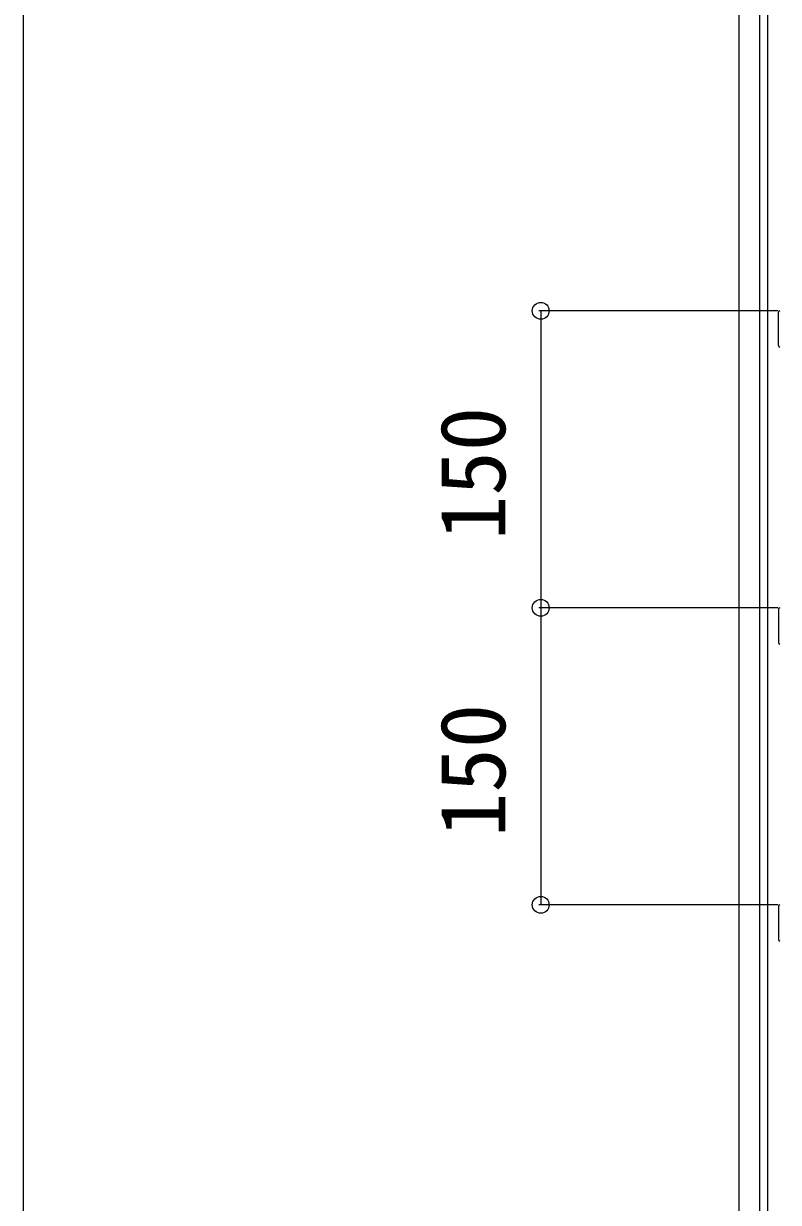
# Model space of a CAD drawing. Units: millimetres, scale not verified. Extents: x -2772 to 2772, y -4480 to 4487.
# Drawn here: x -2772 to -2391, y 629 to 1224 of the extents above; entities that cross this region are included whole.
import ezdxf
from ezdxf.enums import TextEntityAlignment as Align

# ---------------------------------------------------------------- set-up
doc = ezdxf.new("R2010")
doc.units = ezdxf.units.MM
doc.header["$LTSCALE"] = 15
doc.linetypes.add('CHAIN2', pattern=[12, 9, -1, 1, -1])
for name, color, linetype, lineweight in [('0-0_0', 7, 'Continuous', 9), ('0-2_YKK_ZWAK', 2, 'CHAIN2', 9), ('0-5_YKK_13', 7, 'Continuous', 9), ('0-6_YKK_D', 6, 'Continuous', 9)]:
    doc.layers.add(name, color=color, linetype=linetype, lineweight=lineweight)
doc.styles.add('ＭＳ ゴシック', font='')
doc.styles.get('ＭＳ ゴシック').set_extended_font_data('MS Gothic')

msp = doc.modelspace()

# ---------------------------------------------------------------- linework, layer by layer
at = {"layer": '0-0_0'}
msp.add_lwpolyline([(2772, -4480), (-2772, -4480), (-2772, 4256)], dxfattribs=at)
at = {"layer": '0-2_YKK_ZWAK', "linetype": 'Continuous'}
for p, q in [((-2400.4, 1591.07), (-2400.4, -579.93)), ((-2396.4, 1591.07), (-2396.4, -579.93))]:
    msp.add_line(p, q, dxfattribs=at)
msp.add_lwpolyline([(-2410.9, -589.43), (-2080.9, -589.43), (-2080.9, 1600.57), (-2410.9, 1600.57)], close=True, dxfattribs=at)
at = {"layer": '0-5_YKK_13'}
for p, q in [((-2390.9, 1061.27), (-2390.9, 1078.17)), ((-2390.9, 928.17), (-2390.9, 911.27)), ((-2390.9, 778.17), (-2390.9, 761.27))]:
    msp.add_line(p, q, dxfattribs=at)
for centre, start, end in [((-2390.2, 1078.17), 90, 180), ((-2390.2, 1061.27), 180, 270), ((-2390.2, 928.17), 90, 180), ((-2390.2, 911.27), 180, 270), ((-2390.2, 778.17), 90, 180), ((-2390.2, 761.27), 180, 270)]:
    msp.add_arc(centre, 0.7, start, end, dxfattribs=at)
at = {"layer": '0-6_YKK_D'}
for p, q in [((-2391.2, 1078.87), (-2511.9, 1078.87)), ((-2510.9, 1078.87), (-2510.9, 928.87)), ((-2391.2, 928.87), (-2511.9, 928.87)), ((-2391.2, 928.87), (-2511.9, 928.87)), ((-2510.9, 928.87), (-2510.9, 778.87)), ((-2391.2, 778.87), (-2511.9, 778.87))]:
    msp.add_line(p, q, dxfattribs=at)
for centre in [(-2510.9, 1078.87), (-2510.9, 928.87), (-2510.9, 928.87), (-2510.9, 778.87)]:
    msp.add_circle(centre, 4.25, dxfattribs=at)

# ---------------------------------------------------------------- texts
at = {"layer": '0-6_YKK_D', "style": 'ＭＳ ゴシック'}
for p in [(-2518.9, 963.07), (-2518.9, 813.07)]:
    msp.add_text('150', height=32.99, rotation=90, dxfattribs=at).set_placement(p, align=Align.BOTTOM_LEFT)

doc.saveas('drawing.dxf')
